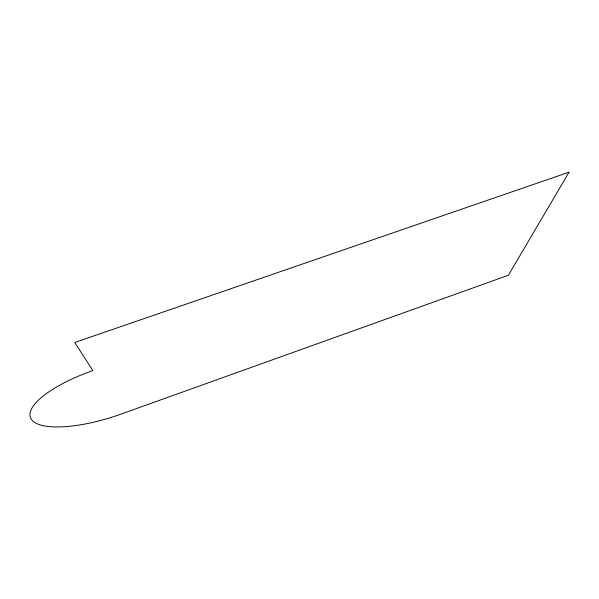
<?xml version="1.0" encoding="UTF-8"?>
<svg xmlns="http://www.w3.org/2000/svg" width="599" height="599" viewBox="0 0 599 599"><rect width="100%" height="100%" fill="white"/><g stroke="black" fill="none" stroke-linecap="round" stroke-linejoin="round"><path stroke-width="0.9" d="M569.05 172.175L508.401 275.241L120.961 414.134A79.577 25.143 -18 0 1 31.26 419.158A79.577 25.143 -18 0 1 92.867 370.579L74.763 342.508L569.05 172.175"/></g></svg>
